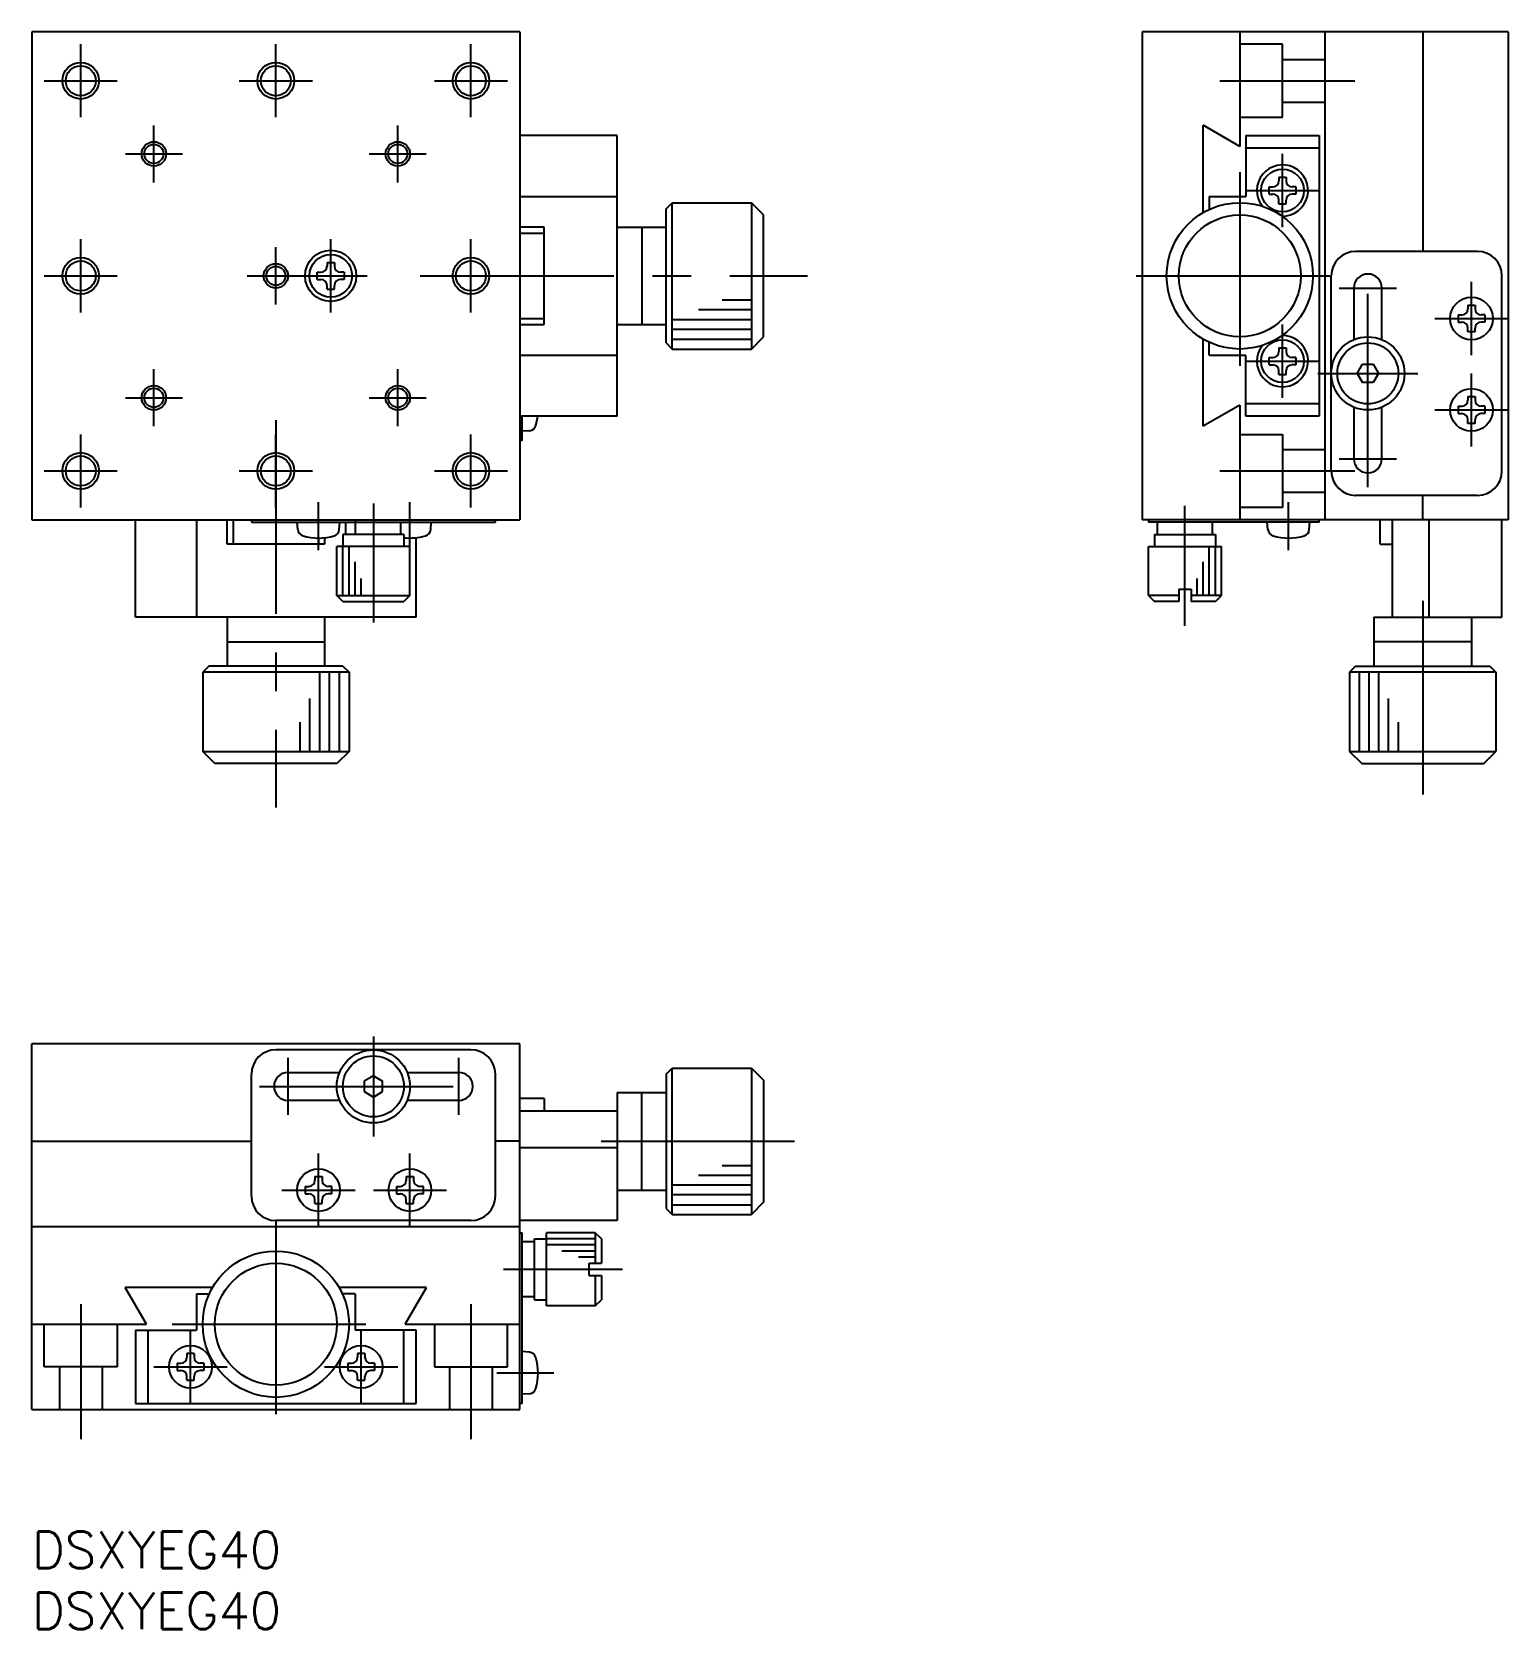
# Model space of a CAD drawing. Extents: x 0 to 121, y -8 to 123.
import ezdxf

# ---------------------------------------------------------------- set-up
doc = ezdxf.new("R2010")
doc.units = 0
doc.header["$LTSCALE"] = 0.5
doc.linetypes.add('CENTER', pattern=[50.8, 31.75, -6.35, 6.35, -6.35])
doc.linetypes.add('DASHED', pattern=[19.05, 12.7, -6.35])
for name, color, linetype in [('MSM_CENTER', 1, 'CENTER'), ('MSM_CONTINUOUS', 7, 'CONTINUOUS'), ('MSM_DASHED', 4, 'DASHED'), ('MSM_NARROW', 5, 'CONTINUOUS'), ('MSM_PART_NUMBER', 7, 'CONTINUOUS')]:
    doc.layers.add(name, color=color, linetype=linetype)
doc.styles.get("Standard").update_dxf_attribs({"font": 'txt.shx', "height": 3, "bigfont": 'bigfont.shx'})

# ---------------------------------------------------------------- blocks, each defined once
blk = doc.blocks.new('*U2')
at = {"layer": 'MSM_PART_NUMBER'}
blk.add_text('DSXYEG40', height=3, dxfattribs=at).set_placement((0, -3))
blk = doc.blocks.new('*U3')
at = {"layer": 'MSM_PART_NUMBER'}
blk.add_text('DSXYEG40', height=3, dxfattribs=at).set_placement((0, -8))

msp = doc.modelspace()

# ---------------------------------------------------------------- linework, layer by layer
at = {"layer": 'MSM_CENTER'}
for p, q in [((4, 115.97), (4, 121.97)), ((20, 115.97), (20, 121.97)), ((36, 115.97), (36, 121.97)), ((1, 118.97), (7, 118.97)), ((17, 118.97), (23, 118.97)), ((33, 118.97), (39, 118.97)), ((97.41, 118.97), (108.48, 118.97)), ((10, 110.63), (10, 115.31)), ((30, 110.63), (30, 115.31)), ((7.66, 112.97), (12.34, 112.97)), ((27.66, 112.97), (32.34, 112.97)), ((102.55, 106.97), (102.55, 112.97)), ((99.05, 111.47), (99.05, 94.47)), ((99.55, 109.97), (105.55, 109.97)), ((4, 99.97), (4, 105.97)), ((20, 100.63), (20, 105.31)), ((24.5, 99.97), (24.5, 105.97)), ((36, 99.97), (36, 105.97)), ((109.55, 85.63), (109.55, 104.31)), ((1, 102.97), (7, 102.97)), ((17.66, 102.97), (27.5, 102.97)), ((31.84, 102.97), (63.6, 102.97)), ((90.55, 102.97), (107.55, 102.97)), ((118.05, 96.47), (118.05, 102.47)), ((107.2, 101.97), (111.89, 101.97)), ((102.55, 92.97), (102.55, 98.97)), ((115.05, 99.47), (121.05, 99.47)), ((99.55, 95.97), (105.55, 95.97)), ((10, 90.63), (10, 95.31)), ((30, 90.63), (30, 95.31)), ((105.45, 94.97), (113.65, 94.97)), ((118.05, 88.97), (118.05, 94.97)), ((7.66, 92.97), (12.34, 92.97)), ((27.66, 92.97), (32.34, 92.97)), ((115.05, 91.97), (121.05, 91.97)), ((20, 91.13), (20, 59.37)), ((4, 83.97), (4, 89.97)), ((20, 83.97), (20, 89.97)), ((36, 83.97), (36, 89.97)), ((107.2, 87.97), (111.89, 87.97)), ((1, 86.97), (7, 86.97)), ((17, 86.97), (23, 86.97)), ((33, 86.97), (39, 86.97)), ((97.41, 86.97), (108.48, 86.97)), ((23.5, 80.47), (23.5, 84.4)), ((28, 84.3), (28, 74.54)), ((31, 80.47), (31, 84.4)), ((94.55, 74.27), (94.55, 84.1)), ((103.05, 80.47), (103.05, 84.4)), ((114.05, 76.31), (114.05, 59.37)), ((28, 40.6), (28, 32.4)), ((21, 34.16), (21, 38.84)), ((35, 34.16), (35, 38.84)), ((18.66, 36.5), (37.34, 36.5)), ((46.67, 32), (63.6, 32)), ((23.5, 25), (23.5, 31)), ((31, 25), (31, 31)), ((20.5, 28), (26.5, 28)), ((28, 28), (34, 28)), ((20, 25.5), (20, 8.5)), ((38.67, 21.5), (48.43, 21.5)), ((4, 18.63), (4, 7.56)), ((36, 18.63), (36, 7.56)), ((11.5, 17), (28.5, 17)), ((13, 10.5), (13, 16.5)), ((27, 10.5), (27, 16.5)), ((10, 13.5), (16, 13.5)), ((24, 13.5), (30, 13.5)), ((38.13, 13), (42.81, 13))]:
    msp.add_line(p, q, dxfattribs=at)
at = {"layer": 'MSM_CONTINUOUS'}
for p, q in [((40, 122.97), (0, 122.97)), ((0, 122.97), (0, 82.97)), ((40, 122.97), (40, 82.97)), ((91.05, 122.97), (91.05, 82.97)), ((121.05, 122.97), (91.05, 122.97)), ((99.05, 122.97), (99.05, 113.58)), ((106.05, 82.97), (106.05, 122.97)), ((114.05, 122.97), (114.05, 104.97)), ((121.05, 122.97), (121.05, 82.97)), ((99.05, 113.58), (96.05, 115.32)), ((96.05, 108.17), (96.05, 115.32)), ((48, 114.47), (40, 114.47)), ((48, 91.47), (48, 114.47)), ((99.55, 114.47), (105.55, 114.47)), ((99.55, 114.47), (99.55, 109.47)), ((105.55, 114.47), (105.55, 91.47)), ((99.55, 113.47), (105.55, 113.47)), ((101.45, 110.27), (101.75, 110.27)), ((101.45, 109.67), (101.45, 110.27)), ((102.25, 111.07), (102.25, 110.77)), ((102.25, 111.07), (102.85, 111.07)), ((102.85, 111.07), (102.85, 110.77)), ((103.65, 110.27), (103.35, 110.27)), ((103.65, 110.27), (103.65, 109.67)), ((40, 109.47), (48, 109.47)), ((52, 108.47), (52.5, 108.97)), ((52.5, 96.97), (52.5, 108.97)), ((52.5, 108.97), (59, 108.97)), ((59, 108.97), (59, 96.97)), ((60, 107.97), (59, 108.97)), ((96.55, 109.47), (99.55, 109.47)), ((96.55, 109.47), (96.55, 108.43)), ((101.45, 109.67), (101.75, 109.67)), ((102.25, 108.87), (102.25, 109.17)), ((102.25, 108.87), (102.85, 108.87)), ((102.85, 108.87), (102.85, 109.17)), ((103.65, 109.67), (103.35, 109.67)), ((52, 97.47), (52, 108.47)), ((60, 97.97), (60, 107.97)), ((42, 106.97), (40, 106.97)), ((40, 106.47), (42, 106.47)), ((42, 98.97), (42, 106.97)), ((48, 106.97), (52, 106.97)), ((50, 106.97), (50, 98.97)), ((118.55, 104.97), (108.55, 104.97)), ((24.2, 104.07), (24.2, 103.77)), ((24.2, 104.07), (24.8, 104.07)), ((24.8, 104.07), (24.8, 103.77)), ((23.4, 103.27), (23.7, 103.27)), ((23.4, 102.67), (23.4, 103.27)), ((23.4, 102.67), (23.7, 102.67)), ((24.2, 101.87), (24.2, 102.17)), ((24.8, 101.87), (24.8, 102.17)), ((25.6, 103.27), (25.3, 103.27)), ((25.6, 102.67), (25.3, 102.67)), ((25.6, 103.27), (25.6, 102.67)), ((106.55, 86.97), (106.55, 102.97)), ((120.55, 86.97), (120.55, 102.97)), ((24.2, 101.87), (24.8, 101.87)), ((108.4, 101.97), (108.4, 97.74)), ((110.7, 97.74), (110.7, 101.97)), ((116.95, 99.77), (117.25, 99.77)), ((116.95, 99.77), (116.95, 99.17)), ((117.75, 100.57), (117.75, 100.27)), ((117.75, 100.57), (118.35, 100.57)), ((118.35, 100.57), (118.35, 100.27)), ((119.15, 99.77), (118.85, 99.77)), ((119.15, 99.77), (119.15, 99.17)), ((40, 99.47), (42, 99.47)), ((40, 98.97), (42, 98.97)), ((48, 98.97), (52, 98.97)), ((116.95, 99.17), (117.25, 99.17)), ((117.75, 98.37), (117.75, 98.67)), ((118.35, 98.37), (117.75, 98.37)), ((118.35, 98.37), (118.35, 98.67)), ((119.15, 99.17), (118.85, 99.17)), ((52, 97.47), (52.5, 96.97)), ((52.5, 96.97), (59, 96.97)), ((59, 96.97), (60, 97.97)), ((96.05, 90.63), (96.05, 97.78)), ((96.55, 96.47), (96.55, 97.52)), ((102.25, 97.07), (102.25, 96.77)), ((102.25, 97.07), (102.85, 97.07)), ((102.85, 97.07), (102.85, 96.77)), ((40, 96.47), (48, 96.47)), ((96.55, 96.47), (99.55, 96.47)), ((99.55, 91.47), (99.55, 96.47)), ((101.45, 96.27), (101.75, 96.27)), ((101.45, 95.67), (101.45, 96.27)), ((101.45, 95.67), (101.75, 95.67)), ((103.65, 96.27), (103.35, 96.27)), ((103.65, 95.67), (103.35, 95.67)), ((103.65, 96.27), (103.65, 95.67)), ((108.68, 94.97), (109.11, 95.72)), ((109.11, 95.72), (109.98, 95.72)), ((109.98, 95.72), (110.41, 94.97)), ((102.25, 94.87), (102.25, 95.17)), ((102.25, 94.87), (102.85, 94.87)), ((102.85, 94.87), (102.85, 95.17)), ((108.68, 94.97), (109.11, 94.22)), ((110.41, 94.97), (109.98, 94.22)), ((109.98, 94.22), (109.11, 94.22)), ((117.75, 93.07), (117.75, 92.77)), ((117.75, 93.07), (118.35, 93.07)), ((118.35, 93.07), (118.35, 92.77)), ((99.05, 92.36), (96.05, 90.63)), ((99.05, 92.36), (99.05, 82.97)), ((105.55, 92.47), (99.55, 92.47)), ((108.4, 92.2), (108.4, 87.97)), ((110.7, 87.97), (110.7, 92.2)), ((116.95, 92.27), (117.25, 92.27)), ((116.95, 92.27), (116.95, 91.67)), ((119.15, 92.27), (118.85, 92.27)), ((119.15, 92.27), (119.15, 91.67)), ((48, 91.47), (40, 91.47)), ((40.2, 89.47), (40.2, 91.47)), ((105.55, 91.47), (99.55, 91.47)), ((116.95, 91.67), (117.25, 91.67)), ((117.75, 90.87), (117.75, 91.17)), ((118.35, 90.87), (117.75, 90.87)), ((118.35, 90.87), (118.35, 91.17)), ((119.15, 91.67), (118.85, 91.67)), ((40.2, 89.47), (40, 89.47)), ((40.81, 90.27), (40.2, 90.22)), ((118.55, 84.97), (108.55, 84.97)), ((114.05, 82.97), (114.05, 84.97)), ((0, 82.97), (40, 82.97)), ((8.5, 74.97), (8.5, 82.97)), ((13.5, 82.97), (13.5, 74.97)), ((16, 80.97), (16, 82.97)), ((16.5, 82.97), (16.5, 80.97)), ((18, 82.97), (18, 82.77)), ((18, 82.77), (38, 82.77)), ((21.8, 82.18), (21.75, 82.77)), ((25.2, 82.16), (25.25, 82.77)), ((25.75, 81.77), (25.75, 82.77)), ((26.5, 82.97), (26.5, 81.77)), ((30.25, 81.77), (30.25, 82.77)), ((32.7, 82.16), (32.75, 82.77)), ((38, 82.77), (38, 82.97)), ((121.05, 82.97), (91.05, 82.97)), ((91.55, 82.97), (91.55, 82.77)), ((105.55, 82.77), (91.55, 82.77)), ((92.3, 81.77), (92.3, 82.77)), ((96.8, 81.77), (96.8, 82.77)), ((101.35, 82.18), (101.3, 82.77)), ((104.74, 82.16), (104.8, 82.77)), ((105.55, 82.77), (105.55, 82.97)), ((110.55, 80.97), (110.55, 82.97)), ((111.55, 82.97), (111.55, 74.97)), ((114.55, 82.97), (114.55, 74.97)), ((120.55, 74.97), (120.55, 82.97)), ((23.5, 81.47), (23.5, 80.97)), ((24, 81.5), (24, 80.97)), ((30.5, 81.77), (25.5, 81.77)), ((25.5, 81.77), (25.5, 80.77)), ((30.5, 81.77), (30.5, 80.77)), ((31.5, 74.97), (31.5, 81.5)), ((92.05, 81.77), (97.05, 81.77)), ((92.05, 81.77), (92.05, 80.77)), ((97.05, 81.77), (97.05, 80.77)), ((24, 80.97), (16, 80.97)), ((31, 80.77), (25, 80.77)), ((25, 76.77), (25, 80.77)), ((31, 76.77), (31, 80.77)), ((91.55, 80.77), (97.55, 80.77)), ((91.55, 76.77), (91.55, 80.77)), ((97.55, 76.77), (97.55, 80.77)), ((110.55, 80.97), (111.55, 80.97)), ((25, 76.77), (31, 76.77)), ((25.5, 76.27), (25, 76.77)), ((25.5, 76.27), (30.5, 76.27)), ((31, 76.77), (30.5, 76.27)), ((94.05, 76.77), (91.55, 76.77)), ((91.55, 76.77), (92.05, 76.27)), ((94.05, 76.27), (92.05, 76.27)), ((94.05, 77.27), (95.05, 77.27)), ((94.05, 77.27), (94.05, 76.27)), ((95.05, 77.27), (95.05, 76.27)), ((97.55, 76.77), (95.05, 76.77)), ((97.05, 76.27), (95.05, 76.27)), ((97.05, 76.27), (97.55, 76.77)), ((31.5, 74.97), (8.5, 74.97)), ((16, 74.97), (16, 70.97)), ((24, 74.97), (24, 70.97)), ((110.05, 74.97), (110.05, 70.97)), ((110.05, 74.97), (120.55, 74.97)), ((118.05, 74.97), (118.05, 70.97)), ((16, 72.97), (24, 72.97)), ((118.05, 72.97), (110.05, 72.97)), ((14.5, 70.97), (14, 70.47)), ((25.5, 70.97), (14.5, 70.97)), ((25.5, 70.97), (26, 70.47)), ((108.55, 70.97), (108.05, 70.47)), ((108.55, 70.97), (119.55, 70.97)), ((119.55, 70.97), (120.05, 70.47)), ((14, 70.47), (14, 63.97)), ((26, 70.47), (14, 70.47)), ((26, 70.47), (26, 63.97)), ((120.05, 70.47), (108.05, 70.47)), ((108.05, 70.47), (108.05, 63.97)), ((120.05, 70.47), (120.05, 63.97)), ((14, 63.97), (26, 63.97)), ((15, 62.97), (14, 63.97)), ((25, 62.97), (15, 62.97)), ((26, 63.97), (25, 62.97)), ((108.05, 63.97), (120.05, 63.97)), ((108.05, 63.97), (109.05, 62.97)), ((109.05, 62.97), (119.05, 62.97)), ((119.05, 62.97), (120.05, 63.97)), ((0, 10), (0, 40)), ((40, 40), (0, 40)), ((36, 39.5), (20, 39.5)), ((40, 10), (40, 40)), ((52, 37.5), (52.5, 38)), ((52.5, 26), (52.5, 38)), ((52.5, 38), (59, 38)), ((59, 38), (59, 26)), ((59, 38), (60, 37)), ((18, 27.5), (18, 37.5)), ((21, 37.65), (25.23, 37.65)), ((28, 37.37), (27.25, 36.93)), ((27.25, 36.93), (27.25, 36.07)), ((28, 37.37), (28.75, 36.93)), ((28.75, 36.07), (28.75, 36.93)), ((30.77, 37.65), (35, 37.65)), ((38, 27.5), (38, 37.5)), ((52, 37.5), (52, 26.5)), ((60, 37), (60, 27)), ((27.25, 36.07), (28, 35.63)), ((28, 35.63), (28.75, 36.07)), ((42, 35.5), (40, 35.5)), ((42, 35.5), (42, 34.5)), ((48, 36), (52, 36)), ((48, 36), (48, 25.5)), ((50, 28), (50, 36)), ((25.23, 35.35), (21, 35.35)), ((35, 35.35), (30.77, 35.35)), ((40, 34.5), (48, 34.5)), ((0, 32), (18, 32)), ((40, 32), (38, 32)), ((40, 31.5), (48, 31.5)), ((23.2, 29.1), (23.2, 28.8)), ((23.2, 29.1), (23.8, 29.1)), ((23.8, 29.1), (23.8, 28.8)), ((30.7, 29.1), (30.7, 28.8)), ((30.7, 29.1), (31.3, 29.1)), ((31.3, 29.1), (31.3, 28.8)), ((22.4, 28.3), (22.7, 28.3)), ((22.4, 28.3), (22.4, 27.7)), ((22.4, 27.7), (22.7, 27.7)), ((24.6, 28.3), (24.3, 28.3)), ((24.6, 27.7), (24.3, 27.7)), ((24.6, 27.7), (24.6, 28.3)), ((29.9, 28.3), (30.2, 28.3)), ((29.9, 28.3), (29.9, 27.7)), ((29.9, 27.7), (30.2, 27.7)), ((32.1, 28.3), (31.8, 28.3)), ((32.1, 27.7), (31.8, 27.7)), ((32.1, 27.7), (32.1, 28.3)), ((48, 28), (52, 28)), ((23.2, 26.9), (23.2, 27.2)), ((23.2, 26.9), (23.8, 26.9)), ((23.8, 26.9), (23.8, 27.2)), ((30.7, 26.9), (30.7, 27.2)), ((30.7, 26.9), (31.3, 26.9)), ((31.3, 26.9), (31.3, 27.2)), ((52, 26.5), (52.5, 26)), ((60, 27), (59, 26)), ((0, 25), (40, 25)), ((36, 25.5), (20, 25.5)), ((48, 25.5), (40, 25.5)), ((52.5, 26), (59, 26)), ((40, 24.5), (40.2, 24.5)), ((40.2, 10.5), (40.2, 24.5)), ((41.2, 23.75), (40.2, 23.75)), ((41.2, 19), (41.2, 24)), ((41.2, 24), (42.2, 24)), ((42.2, 18.5), (42.2, 24.5)), ((46.2, 24.5), (42.2, 24.5)), ((46.2, 24.5), (46.2, 22)), ((46.7, 24), (46.2, 24.5)), ((46.7, 24), (46.7, 22)), ((45.7, 22), (46.7, 22)), ((45.7, 21), (45.7, 22)), ((45.7, 21), (46.7, 21)), ((46.2, 21), (46.2, 18.5)), ((46.7, 21), (46.7, 19)), ((14.8, 20), (7.65, 20)), ((9.39, 17), (7.65, 20)), ((32.35, 20), (25.2, 20)), ((30.61, 17), (32.35, 20)), ((13.5, 19.5), (14.55, 19.5)), ((13.5, 19.5), (13.5, 16.5)), ((26.5, 19.5), (25.45, 19.5)), ((26.5, 19.5), (26.5, 16.5)), ((41.2, 19.25), (40.2, 19.25)), ((41.2, 19), (42.2, 19)), ((46.2, 18.5), (42.2, 18.5)), ((46.2, 18.5), (46.7, 19)), ((0, 17), (9.39, 17)), ((8.5, 16.5), (8.5, 10.5)), ((8.5, 16.5), (13.5, 16.5)), ((9.5, 16.5), (9.5, 10.5)), ((31.5, 16.5), (26.5, 16.5)), ((30.5, 10.5), (30.5, 16.5)), ((30.61, 17), (40, 17)), ((31.5, 10.5), (31.5, 16.5)), ((13.3, 14.6), (12.7, 14.6)), ((12.7, 14.6), (12.7, 14.3)), ((13.3, 14.6), (13.3, 14.3)), ((27.3, 14.6), (26.7, 14.6)), ((26.7, 14.6), (26.7, 14.3)), ((27.3, 14.6), (27.3, 14.3)), ((40.79, 14.7), (40.2, 14.75)), ((11.9, 13.8), (11.9, 13.2)), ((11.9, 13.8), (12.2, 13.8)), ((11.9, 13.2), (12.2, 13.2)), ((14.1, 13.8), (13.8, 13.8)), ((14.1, 13.2), (13.8, 13.2)), ((14.1, 13.8), (14.1, 13.2)), ((25.9, 13.8), (25.9, 13.2)), ((25.9, 13.8), (26.2, 13.8)), ((25.9, 13.2), (26.2, 13.2)), ((28.1, 13.8), (27.8, 13.8)), ((28.1, 13.2), (27.8, 13.2)), ((28.1, 13.8), (28.1, 13.2)), ((12.7, 12.4), (12.7, 12.7)), ((12.7, 12.4), (13.3, 12.4)), ((13.3, 12.4), (13.3, 12.7)), ((26.7, 12.4), (26.7, 12.7)), ((26.7, 12.4), (27.3, 12.4)), ((27.3, 12.4), (27.3, 12.7)), ((8.5, 10.5), (31.5, 10.5)), ((40.2, 10.5), (40, 10.5)), ((40.81, 11.3), (40.2, 11.25)), ((0, 10), (40, 10))]:
    msp.add_line(p, q, dxfattribs=at)
for centre, radius in [((4, 118.97), 1.23), ((20, 118.97), 1.23), ((36, 118.97), 1.23), ((10, 112.97), 0.783), ((30, 112.97), 0.783), ((102.55, 109.97), 1.75), ((99.05, 102.97), 6), ((99.05, 102.97), 5), ((24.5, 102.97), 2.1), ((4, 102.97), 1.23), ((20, 102.97), 0.783), ((24.5, 102.97), 1.75), ((36, 102.97), 1.23), ((118.05, 99.47), 1.75), ((102.55, 95.97), 1.75), ((109.55, 94.97), 3), ((109.55, 94.97), 2.5), ((10, 92.97), 0.783), ((30, 92.97), 0.783), ((118.05, 91.97), 1.75), ((4, 86.97), 1.23), ((20, 86.97), 1.23), ((36, 86.97), 1.23), ((28, 36.5), 3), ((28, 36.5), 2.5), ((23.5, 28), 1.75), ((31, 28), 1.75), ((20, 17), 6), ((20, 17), 5), ((13, 13.5), 1.75), ((27, 13.5), 1.75)]:
    msp.add_circle(centre, radius, dxfattribs=at)
for centre, radius, start, end in [((102.55, 109.97), 2.1, 268.9678, 217.902), ((101.75, 110.77), 0.5, 270, 0), ((103.35, 110.77), 0.5, 180, 270), ((101.75, 109.17), 0.5, 0, 90), ((103.35, 109.17), 0.5, 90, 180), ((108.55, 102.97), 2, 90, 180), ((118.55, 102.97), 2, 0, 90), ((23.7, 103.77), 0.5, 270, 0), ((25.3, 103.77), 0.5, 180, 270), ((23.7, 102.17), 0.5, 0, 90), ((25.3, 102.17), 0.5, 90, 180), ((109.55, 101.97), 1.15, 0, 180), ((117.25, 100.27), 0.5, 270, 0), ((118.85, 100.27), 0.5, 180, 270), ((117.25, 98.67), 0.5, 0, 90), ((118.85, 98.67), 0.5, 90, 180), ((102.55, 95.97), 2.1, 142.098, 91.0321), ((101.75, 96.77), 0.5, 270, 0), ((101.75, 95.17), 0.5, 0, 90), ((103.35, 96.77), 0.5, 180, 270), ((103.35, 95.17), 0.5, 90, 180), ((117.25, 92.77), 0.5, 270, 0), ((118.85, 92.77), 0.5, 180, 270), ((40.76, 90.85), 0.58, 275, 343.4127), ((37, 91.97), 4.5, 343.4127, 353.6207), ((117.25, 91.17), 0.5, 0, 90), ((118.85, 91.17), 0.5, 90, 180), ((109.55, 87.97), 1.15, 180, 0), ((108.55, 86.97), 2, 180, 270), ((118.55, 86.97), 2, 270, 0), ((22.4, 82.23), 0.6, 185, 253.6123), ((23.5, 85.97), 4.5, 253.6123, 286.5873), ((24.62, 82.21), 0.58, 286.5873, 355), ((31, 85.97), 4.5, 263.6206, 286.5873), ((32.12, 82.21), 0.58, 286.5873, 355), ((101.95, 82.23), 0.6, 185, 253.6123), ((103.05, 85.97), 4.5, 253.6123, 286.5873), ((104.17, 82.21), 0.58, 286.5873, 355), ((20, 37.5), 2, 90, 180), ((36, 37.5), 2, 0, 90), ((21, 36.5), 1.15, 90, 270), ((35, 36.5), 1.15, 270, 90), ((22.7, 28.8), 0.5, 270, 0), ((22.7, 27.2), 0.5, 0, 90), ((24.3, 28.8), 0.5, 180, 270), ((24.3, 27.2), 0.5, 90, 180), ((30.2, 28.8), 0.5, 270, 0), ((30.2, 27.2), 0.5, 0, 90), ((31.8, 28.8), 0.5, 180, 270), ((31.8, 27.2), 0.5, 90, 180), ((20, 27.5), 2, 180, 270), ((36, 27.5), 2, 270, 0), ((40.74, 14.1), 0.6, 16.3877, 85), ((12.2, 14.3), 0.5, 270, 0), ((12.2, 12.7), 0.5, 0, 90), ((13.8, 14.3), 0.5, 180, 270), ((13.8, 12.7), 0.5, 90, 180), ((26.2, 14.3), 0.5, 270, 0), ((26.2, 12.7), 0.5, 0, 90), ((27.8, 14.3), 0.5, 180, 270), ((27.8, 12.7), 0.5, 90, 180), ((37, 13), 4.5, 343.4127, 16.3877), ((40.76, 11.88), 0.58, 275, 343.4127)]:
    msp.add_arc(centre, radius, start, end, dxfattribs=at)
at = {"layer": 'MSM_DASHED'}
for p, q in [((102.55, 121.97), (99.05, 121.97)), ((102.55, 115.97), (102.55, 121.97)), ((102.55, 120.72), (106.05, 120.72)), ((102.55, 117.22), (106.05, 117.22)), ((99.05, 115.97), (102.55, 115.97)), ((99.05, 89.97), (102.55, 89.97)), ((102.55, 89.97), (102.55, 83.97)), ((102.55, 88.72), (106.05, 88.72)), ((102.55, 85.22), (106.05, 85.22)), ((102.55, 83.97), (99.05, 83.97)), ((1, 13.5), (1, 17)), ((7, 17), (7, 13.5)), ((33, 17), (33, 13.5)), ((39, 13.5), (39, 17)), ((7, 13.5), (1, 13.5)), ((2.25, 13.5), (2.25, 10)), ((5.75, 13.5), (5.75, 10)), ((33, 13.5), (39, 13.5)), ((34.25, 13.5), (34.25, 10)), ((37.75, 13.5), (37.75, 10))]:
    msp.add_line(p, q, dxfattribs=at)
at = {"layer": 'MSM_NARROW'}
for p, q in [((59, 100.97), (56.6, 100.97)), ((59, 100.17), (54.65, 100.17)), ((59, 99.37), (52.5, 99.37)), ((59, 98.57), (52.5, 98.57)), ((52.5, 97.77), (59, 97.77)), ((25.5, 76.77), (25.5, 80.77)), ((26, 76.77), (26, 80.77)), ((96.55, 76.77), (96.55, 80.77)), ((97.05, 76.77), (97.05, 80.77)), ((26.5, 76.77), (26.5, 79.52)), ((96.05, 76.77), (96.05, 79.52)), ((27, 76.77), (27, 78.15)), ((95.55, 76.77), (95.55, 78.15)), ((23.6, 63.97), (23.6, 70.47)), ((24.4, 63.97), (24.4, 70.47)), ((25.2, 70.47), (25.2, 63.97)), ((108.85, 70.47), (108.85, 63.97)), ((109.65, 63.97), (109.65, 70.47)), ((110.45, 63.97), (110.45, 70.47)), ((22.8, 63.97), (22.8, 68.32)), ((111.25, 63.97), (111.25, 68.32)), ((22, 63.97), (22, 66.37)), ((112.05, 63.97), (112.05, 66.37)), ((59, 29.2), (54.65, 29.2)), ((59, 30), (56.6, 30)), ((59, 28.4), (52.5, 28.4)), ((59, 27.6), (52.5, 27.6)), ((52.5, 26.8), (59, 26.8)), ((46.2, 24), (42.2, 24)), ((46.2, 23.5), (42.2, 23.5)), ((46.2, 23), (43.45, 23)), ((46.2, 22.5), (44.83, 22.5))]:
    msp.add_line(p, q, dxfattribs=at)
for centre, radius in [((4, 118.97), 1.5), ((20, 118.97), 1.5), ((36, 118.97), 1.5), ((10, 112.97), 1), ((30, 112.97), 1), ((4, 102.97), 1.5), ((20, 102.97), 1), ((36, 102.97), 1.5), ((10, 92.97), 1), ((30, 92.97), 1), ((4, 86.97), 1.5), ((20, 86.97), 1.5), ((36, 86.97), 1.5)]:
    msp.add_circle(centre, radius, dxfattribs=at)

# ---------------------------------------------------------------- block references
at = {"layer": 'MSM_CONTINUOUS'}
for name in ['*U2', '*U3']:
    msp.add_blockref(name, (0, 0), dxfattribs=at)

doc.saveas('drawing.dxf')
